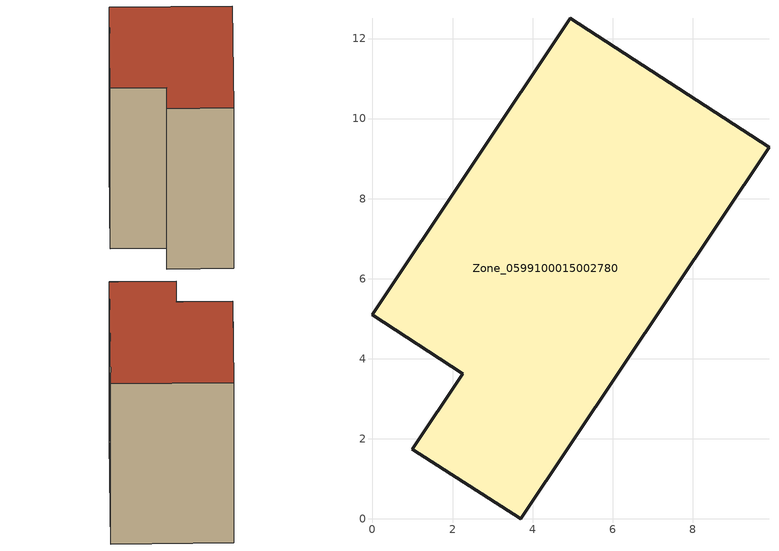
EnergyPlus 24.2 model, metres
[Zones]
Zone_0599100015002780
 floor ground (C_G): 4.94,12.51 9.91,9.29 3.71,0 0.99,1.73 2.26,3.62 0,5.09 z0.73
 wall outside (C_F): 9.91,9.29 4.94,12.51 0,5.09 2.26,3.62 0.99,1.73 3.71,0 9.91,9.29 z0.73:9.28
 roof outside (C_R): 3.71,0 9.91,9.29 4.94,12.51 0,5.09 2.26,3.62 0.99,1.73 z9.28
[BUILDING]
Pand.0599100015002780: North Axis=0; Terrain=City; Loads Convergence Tolerance Value=0.04; Temperature Convergence Tolerance Value=0.4; Solar Distribution=FullExterior; Maximum Number of Warmup Days=25; Minimum Number of Warmup Days=1
[Site:Location]
Rotterdam.The.Hague.AP_ZH_NLD Design_Conditions: Latitude=51.96; Longitude=4.45; Time Zone=1; Elevation=-4.5
[SITE:GROUNDTEMPERATURE:BUILDINGSURFACE]
18, 18, 18, 18, 18, 18, 18, 18, 18, 18, 18, 18
[MATERIAL] Thermal Absorptance=0.9; Solar Absorptance=0.7; Visible Absorptance=0.7
Name | Roughness | Thickness | Conductivity | Density | Specific Heat
G.TI.1965-1974 | MediumSmooth | 0.15 | 0.882353 | 540 | 1210
F.TI.1965-1974 | Rough | 0.3 | 0.697674 | 1920 | 840
R.TI.1965-1974 | MediumRough | 0.2 | 0.232558 | 1500 | 1000
[CONSTRUCTION]
C_G: G.TI.1965-1974
C_F: F.TI.1965-1974
C_R: R.TI.1965-1974
[ZONE]
Zone_0599100015002780: Type=1; Multiplier=1; Ceiling Height=Autocalculate; Volume=Autocalculate; Floor Area=autocalculate; Part of Total Floor Area=Yes
[ZONEINFILTRATION:DESIGNFLOWRATE]
Infil_Zone_0599100015002780: Zone or ZoneList or Space or SpaceList=Zone_0599100015002780; Schedule=AlwaysOn; Design Flow Rate Calculation Method=Flow/Area; Flow Rate per Floor Area=0.003; Constant Term Coefficient=1; Temperature Term Coefficient=0; Velocity Term Coefficient=0; Velocity Squared Term Coefficient=0
[HVACTEMPLATE:ZONE:IDEALLOADSAIRSYSTEM]
Zone_0599100015002780: Maximum Heating Supply Air Temperature=50; Minimum Cooling Supply Air Temperature=13; Maximum Heating Supply Air Humidity Ratio=0.0156; Minimum Cooling Supply Air Humidity Ratio=0.0077; Heating Limit=NoLimit; Cooling Limit=NoLimit; Dehumidification Control Type=ConstantSensibleHeatRatio; Cooling Sensible Heat Ratio=0.7; Dehumidification Setpoint=60; Humidification Control Type=None; Humidification Setpoint=30; Outdoor Air Method=None; Outdoor Air Flow Rate per Person=0.00944; Outdoor Air Flow Rate per Zone Floor Area=0; Outdoor Air Flow Rate per Zone=0; Demand Controlled Ventilation Type=None; Outdoor Air Economizer Type=NoEconomizer; Heat Recovery Type=None; Sensible Heat Recovery Effectiveness=0.7; Latent Heat Recovery Effectiveness=0.65
[ZONECONTROL:THERMOSTAT]
ThermostatControl_Zone_0599100015002780: Zone or ZoneList=Zone_0599100015002780; Control Type Schedule=DualSetpointControlType; Control 1=Thermostat_Zone_0599100015002780; Temperature Difference Between Cutout And Setpoint=0
[THERMOSTATSETPOINT:DUALSETPOINT]
Thermostat_Zone_0599100015002780: Heating Setpoint Temperature Schedule=HeatingSetpoint_Zone_0599100015002780; Cooling Setpoint Temperature Schedule=CoolingSetpoint_Zone_0599100015002780
[SCHEDULE:COMPACT]
HeatingSetpoint_Zone_0599100015002780: Through: 12/31, For: AllDays, Until: 24:00, 21
CoolingSetpoint_Zone_0599100015002780: Through: 12/31, For: AllDays, Until: 24:00, 24
DualSetpointControlType: Through: 12/31, For: AllDays, Until: 24:00, 4
AlwaysOn: Through: 12/31, For: AllDays, Until: 24:00, 1
